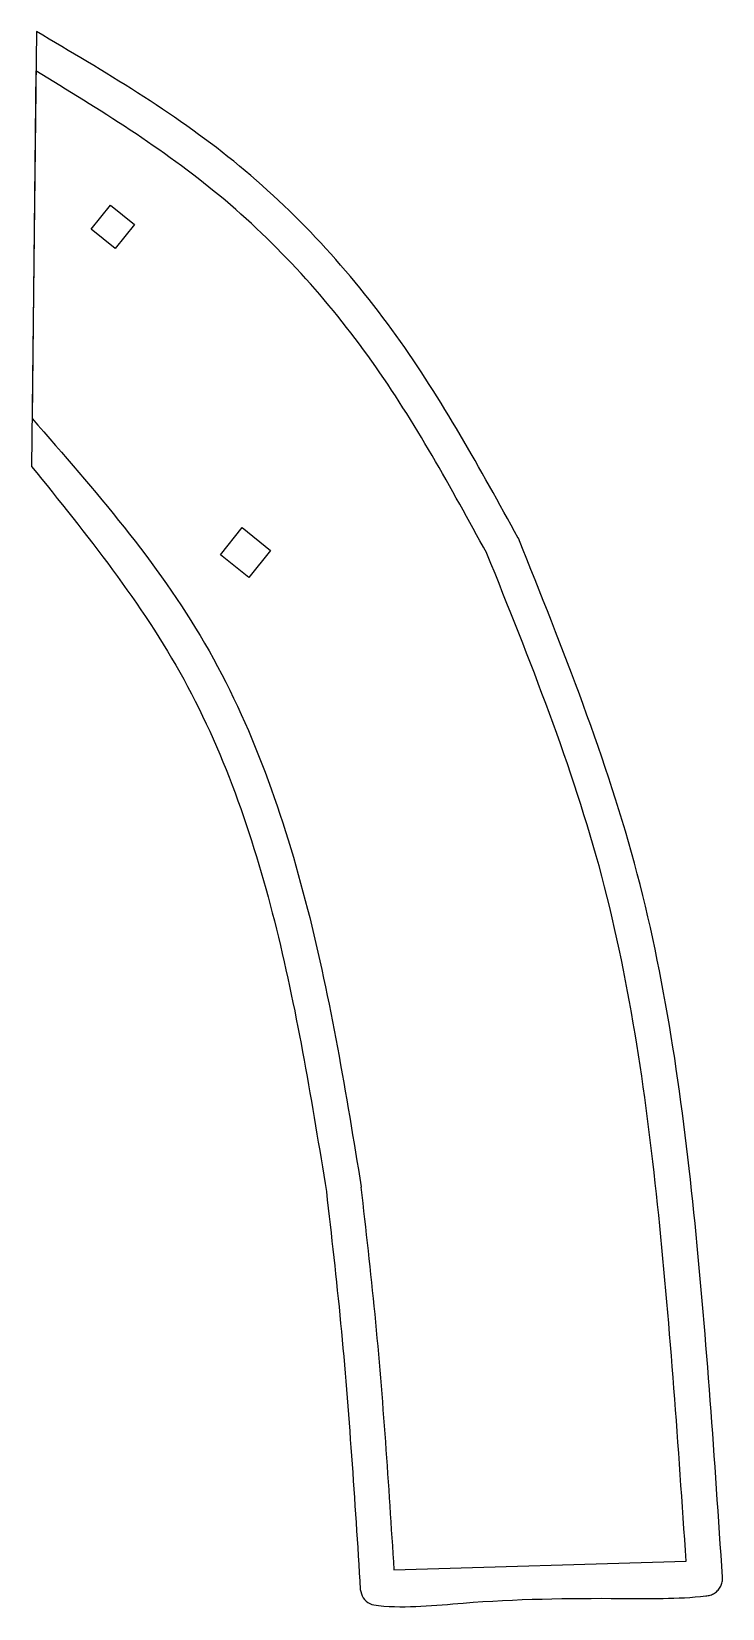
# Model space of a CAD drawing. Extents: x 34 to 603, y 413 to 1710.
import ezdxf

# ---------------------------------------------------------------- set-up
doc = ezdxf.new("R2010")
doc.units = 0
doc.layers.get('0').update_dxf_attribs({"linetype": 'CONTINUOUS'})

msp = doc.modelspace()

# ---------------------------------------------------------------- linework, layer by layer
at = {"color": 7}
for p, q in [((38.076792, 1709.85442), (34.086526, 1352.236871)), ((38.076592, 1709.854169), (38.076792, 1709.85442)), ((37.722397, 1677.578836), (34.525018, 1391.581037)), ((37.722348, 1677.578466), (37.722397, 1677.578836)), ((83.183207, 1547.204521), (99.004107, 1567.053565)), ((99.004107, 1567.053565), (118.85315, 1551.232666)), ((103.032251, 1531.383622), (83.183207, 1547.204521)), ((118.85315, 1551.232666), (103.032251, 1531.383622)), ((189.53497, 1279.439257), (207.372995, 1301.819004)), ((207.372995, 1301.819004), (230.86595, 1283.093685)), ((213.027925, 1260.713938), (189.53497, 1279.439257)), ((230.86595, 1283.093685), (213.027925, 1260.713938)), ((332.361704, 444.713803), (572.885116, 451.751606))]:
    msp.add_line(p, q, dxfattribs=at)
for points, knots in [([(434.600426, 1293.287499), (403.357407, 1350.218648), (340.646543, 1464.490623), (206.712425, 1610.612458), (94.13703, 1676.86276), (38.076592, 1709.854169)], [0, 0, 0, 0, 194.532019, 390.463895, 584.819992, 584.819992, 584.819992, 584.819992]), ([(408.741774, 1280.803314), (379.262764, 1334.702981), (320.161607, 1442.764031), (194.845787, 1581.365791), (89.901781, 1645.627009), (37.722348, 1677.578466)], [0, 0, 0, 0, 184.032537, 368.958667, 551.834035, 551.834035, 551.834035, 551.834035]), ([(34.525018, 1391.581037), (86.12126, 1332.59143), (189.591227, 1214.294972), (267.927803, 989.540458), (292.951253, 836.022464), (305.421898, 759.515498)], [0, 0, 0, 0, 233.141554, 467.536942, 700.398141, 700.398141, 700.398141, 700.398141]), ([(34.086526, 1352.236871), (79.499432, 1296.005171), (171.155439, 1182.513798), (241.681298, 972.214601), (265.069938, 827.91655), (276.78022, 755.669043)], [0, 0, 0, 0, 215.289701, 434.515118, 654.339826, 654.339826, 654.339826, 654.339826]), ([(434.82593, 1293.057016), (434.804654, 1293.084719), (434.760062, 1293.142785), (434.667378, 1293.201581), (434.622141, 1293.259633), (434.600426, 1293.287499)], [0, 0, 0, 0, 0.104112, 0.218216, 0.32355, 0.32355, 0.32355, 0.32355]), ([(602.797217, 438.549376), (596.382702, 535.49367), (583.560062, 729.285651), (544.226028, 1020.687048), (471.352004, 1202.119202), (434.82593, 1293.057016)], [0, 0, 0, 0, 291.756362, 583.221984, 876.11595, 876.11595, 876.11595, 876.11595]), ([(408.967278, 1280.572831), (408.941993, 1280.598215), (408.891423, 1280.648984), (408.816252, 1280.725814), (408.7666, 1280.77748), (408.741774, 1280.803314)], [0, 0, 0, 0, 0.107486, 0.214971, 0.322457, 0.322457, 0.322457, 0.322457]), ([(572.885116, 451.751606), (566.475132, 546.600462), (553.718932, 735.354597), (514.661775, 1017.906844), (444.165787, 1193.099488), (408.967278, 1280.572831)], [0, 0, 0, 0, 285.468988, 568.098073, 849.934689, 849.934689, 849.934689, 849.934689]), ([(276.78022, 755.669043), (280.895687, 719.58248), (289.143657, 647.259973), (297.780902, 538.137392), (302.396386, 465.155581), (304.710177, 428.56902)], [0, 0, 0, 0, 108.95407, 218.359153, 328.33932, 328.33932, 328.33932, 328.33932]), ([(305.421898, 759.515498), (305.398248, 759.488855), (305.350949, 759.435571), (305.27929, 759.356278), (305.23105, 759.303844), (305.206929, 759.277627)], [0, 0, 0, 0, 0.106874, 0.213747, 0.32062, 0.32062, 0.32062, 0.32062]), ([(305.206929, 759.277627), (309.188231, 724.477742), (317.155558, 654.836685), (325.594014, 549.899443), (330.103608, 479.809863), (332.361704, 444.713803)], [0, 0, 0, 0, 105.073963, 210.272586, 315.779464, 315.779464, 315.779464, 315.779464]), ([(304.710177, 428.56902), (305.271809, 426.142145), (306.379104, 421.357402), (312.254047, 416.126632), (340.676494, 412.580923), (409.212897, 420.354545), (499.23959, 421.811879), (567.026521, 420.495826), (592.837765, 423.644867), (596.332799, 425.34801), (599.28085, 427.843836), (601.44182, 431.044565), (602.759512, 434.703909), (602.784613, 437.263891), (602.797217, 438.549376)], [0, 0, 0, 0, 7.346568, 14.484241, 21.830809, 91.709094, 221.483052, 291.361338, 295.194885, 298.995667, 302.829213, 306.662759, 310.463541, 314.297088, 314.297088, 314.297088, 314.297088])]:
    msp.add_open_spline(points, degree=3, knots=knots, dxfattribs=at)

doc.saveas('drawing.dxf')
